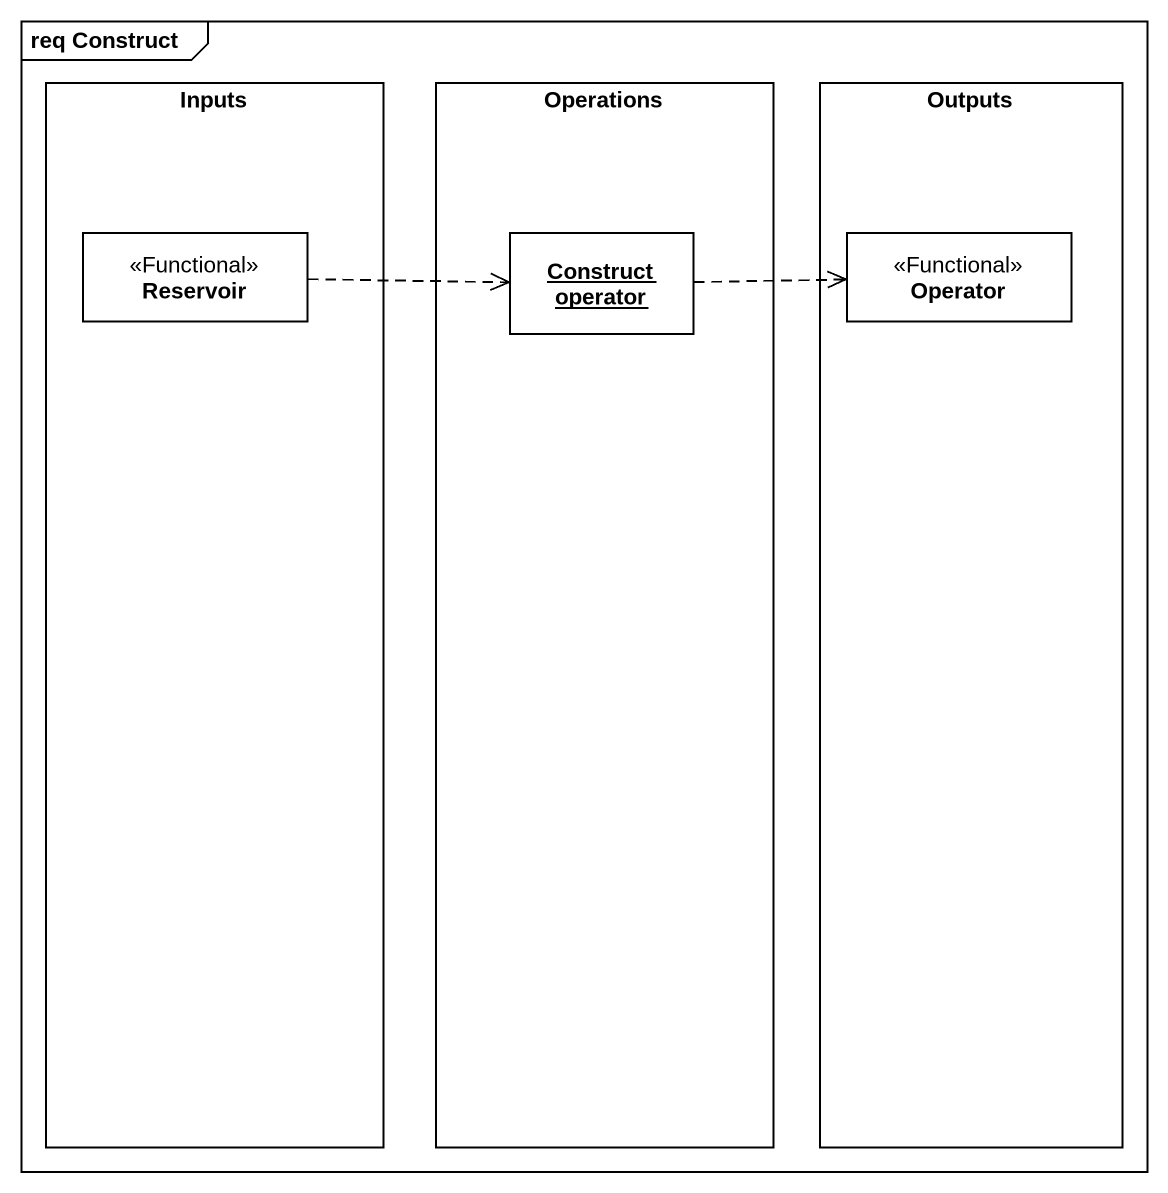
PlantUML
@startuml
mainframe req Construct
hide circle
hide empty members
rectangle Inputs {
  class Reservoir <<Functional>>
}
rectangle Operations {
  object "Construct operator" as Construct_operator
}
rectangle Outputs {
  class Operator <<Functional>>
}
Reservoir .right.> Construct_operator
Construct_operator .right.> Operator
@enduml
